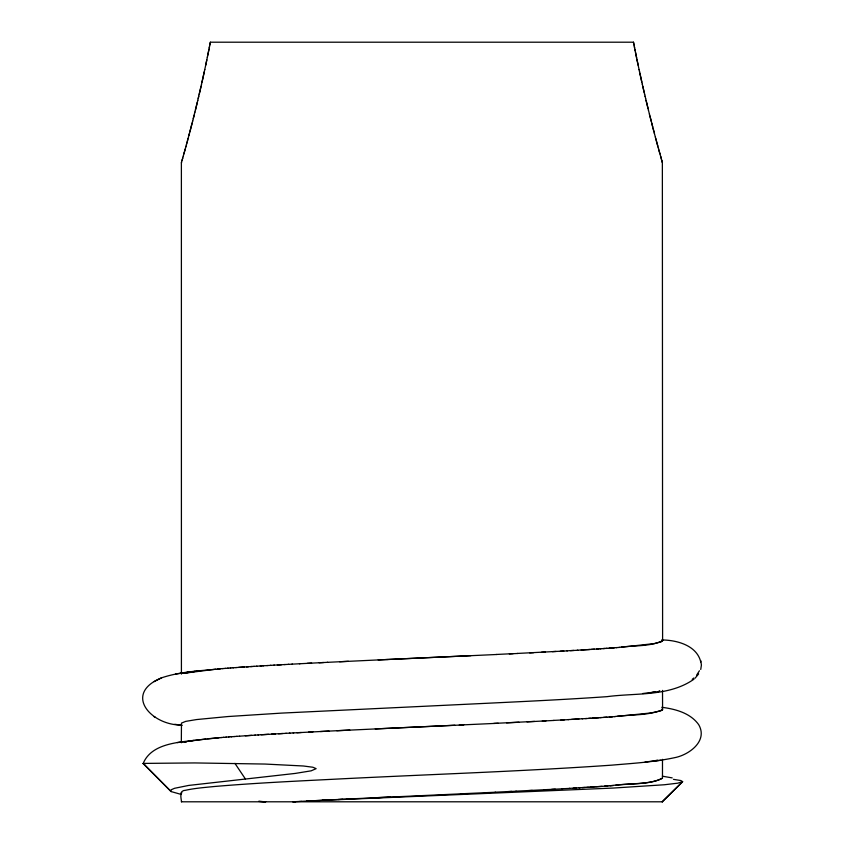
<?xml version="1.0" encoding="UTF-8"?>
<svg xmlns="http://www.w3.org/2000/svg" width="844" height="844" viewBox="0 0 844 844"><rect width="100%" height="100%" fill="white"/><g stroke="black" fill="none" stroke-linecap="round" stroke-linejoin="round"><path stroke-width="1.27" d="M618.947 647.401C633.2 645.238 649.595 646.937 662.603 640.754L662.361 162.47M615.498 785.353C630.637 782.789 649.057 785.12 662.477 778.168L662.487 759.336M614.622 716.577C630.384 714.404 647.886 715.923 662.582 709.73L662.519 690.392M181.323 742.752L181.471 723.097L185.754 721.367L196.568 719.563L228.07 716.535L281.337 713.117L487.927 703.231C527.637 701.311 567.358 699.444 607.026 696.659C636.165 692.776 668.954 696.764 693.99 679.177M662.582 709.73L662.15 708.928L662.382 709.931L660.588 710.933L650.998 712.948L617.238 716.377M181.555 801.8C180.848 797.242 179.234 790.311 185.522 790.269C194.985 788.201 204.67 787.484 214.292 786.513C255.162 783.021 296.149 781.143 337.115 779.065C428.699 774.391 520.389 771.5 611.879 765.139C632.8 763.335 653.921 762.1 674.472 757.712C688.957 755.011 708.2 741.032 698.705 724.679C690.36 712.958 675.337 709.023 661.78 707.293M700.742 669.461L701.406 665.061L700.773 660.662M209.797 45.112L210.367 42.2L633.475 42.2L636.661 58.13M210.367 42.2L207.772 55.25M209.228 48.024L209.512 46.568M208.932 49.469L207.339 57.381M207.476 56.696L205.693 65.262M206.822 59.882L204.712 69.83M204.786 69.514L201.494 84.4M204.332 71.624L202.011 82.121M201.537 84.2L197.654 100.869M201.072 86.267L199.184 94.422M198.203 98.558L198.751 96.227M197.76 100.404L194.901 112.168M197.296 102.377L195.397 110.163M194.352 114.351L194.922 112.073M194.447 113.972L193.265 118.666M193.972 115.86L192.569 121.399M192.717 120.829L189.837 131.959M192.168 122.971L188.444 137.213M188.95 135.283L189.478 133.32M187.938 139.102L188.497 136.992M187.442 140.937L188.064 138.616M186.809 143.29L187.22 141.771M187.642 140.209L186.408 144.767M186.018 146.212L186.492 144.461M185.585 147.763L186.028 146.149M184.73 150.854L185.258 148.966M185.163 149.325L185.627 147.605M184.551 151.53L183.243 156.203M184.33 152.321L184.899 150.274M183.887 153.903L184.214 152.732M182.515 158.809L182.758 157.965M183.285 156.066L182.293 159.579M182.104 160.276L182.378 159.305M181.523 162.312L182.135 160.149M181.386 162.765L181.418 674.124M181.376 162.829L181.597 162.048M662.224 640.153L662.603 640.754L661.411 641.767L654.332 643.582L621.458 647.2M181.418 794.489L171.11 791.566L143.142 763.577C150.939 744.281 176.079 742.498 193.856 740.388L218.934 737.761M699.423 670.78L696.574 675.221M695.023 678.27L698.642 673.945M692.207 679.357L693.789 678.017M220.537 668.786C200.83 670.853 180.584 671.465 161.679 677.785C123.277 693.357 150.148 724.395 180.12 725.049M161.679 677.785L154.041 681.646M171.11 791.566L143.311 763.43M184.245 742.235L186.83 741.591M659.058 690.919L659.765 690.719M184.308 742.235L186.957 741.591M185.659 673.027L194.816 671.413M185.754 673.027L215.821 669.186M657.708 760.096L655.777 760.497M187.801 741.391L193.856 740.388M187.948 741.391L205.936 738.964M655.429 691.732L651.874 692.333M653.541 760.898L644.943 762.111M650.524 692.534L642.664 693.546M175.541 674.018L197.886 671.012M180.996 673.259L192.052 671.813M177.208 742.604L183.116 741.844M143.427 763.409L194.753 762.934L265.027 764.052L303.365 765.993L312.881 767.238L316.152 768.652L311.141 770.836L295.189 773.431L188.708 785.426L174.592 788.285L171.163 789.773L170.699 791.134M653.71 761.119L660.863 760.265M651.04 692.565L658.615 691.711M207.55 738.774L221.35 737.561M217.71 668.997L222.995 668.585M220.906 737.561L223.829 737.35M222.542 668.596L225.517 668.385M225.053 668.395L228.112 668.184M616.373 647.601L619.485 647.422M223.375 737.361L226.371 737.15M616.922 647.622L609.062 648.15M225.907 737.16L228.988 736.949M227.637 668.184L230.771 667.973M614.284 647.823L605.981 648.435M228.513 736.96L231.667 736.749M615.16 716.598L609.189 716.978M230.285 667.984L233.493 667.773M231.182 736.759L234.294 736.559M612.48 716.799L603.502 717.389M610.106 785.753C625.837 783.369 650.608 785.068 662.477 778.168M613.388 785.574L604.473 786.154M233.007 667.783L236.278 667.572M233.925 736.559L236.974 736.358M235.782 667.583L252.24 666.496M602.985 648.582L605.043 648.435M607.068 648.298L600.126 648.836M236.721 736.358L239.58 736.158M606.92 717.2L595.062 718.012M607.87 785.975L595.537 786.756M238.62 667.382L244.496 666.982M239.707 736.168L251.649 735.356M600.168 717.611L601.287 717.537M602.099 786.376L589.829 787.188M246.49 666.865L248.379 666.739M596.624 649.015L598.776 648.867M600.896 648.73L590.895 649.437M245.34 735.789L255.342 735.135M599.04 717.685L591.939 718.212M594.44 649.152L587.698 649.648M594.44 717.991L585.536 718.613M594.44 786.83L586.622 787.389M250.615 666.581L254.213 666.37M253.759 666.38L256.956 666.18M589.924 649.447L581.147 650.049M588.574 718.371L590.557 718.244M256.629 666.211L261.556 665.905M587.16 649.616L577.264 650.228M254.814 735.145L258.57 734.934M258.042 734.945L268.571 734.322M582.244 718.824L586.58 718.497M582.223 787.6L585.356 787.41M588.437 787.22L579.047 787.79M260.226 665.979L263.539 665.779M262.811 665.832L267.442 665.557M261.323 734.744L275.503 733.921M575.513 719.225L578.91 719.025M582.529 718.74L568.054 719.605M580.028 787.79L569.225 788.37M266.904 665.578L270.861 665.357M270.333 665.367L274.332 665.146M570.396 650.629L573.857 650.429M577.781 650.249L566.883 650.829M571.546 719.394L574.986 719.193M573.213 788.201L576.642 787.99M273.804 665.167L281.432 664.745M277.338 664.966L285.05 664.544M567.39 650.861L517.245 653.446M271.483 734.143L282.634 733.52M568.561 719.626L553.601 720.407M562.125 788.771L569.732 788.401M284.533 664.566L288.722 664.344M552.366 651.631L556.069 651.431M560.205 651.262L563.824 651.062M278.52 733.742L286.274 733.32M285.747 733.341L289.946 733.109M560.922 720.006L564.509 719.805M293.332 801.768L292.752 801.8L295.685 801.642M562.61 788.802L515.884 791.187M288.205 664.365L292.435 664.144M291.918 664.165L299.989 663.732M289.439 733.141L293.68 732.909M293.163 732.94L301.255 732.508M542.291 721.008L546.1 720.808M554.065 720.438L527.015 721.852M293.955 801.737L300.063 801.41M543.568 789.784L547.366 789.583M551.586 789.404L555.31 789.203M299.483 663.764L311.615 663.131M307.216 663.363L323.59 662.529M541.437 652.275L545.277 652.064M296.94 732.74L312.934 731.906M534.537 721.409L493.729 723.424M299.852 801.42L301.297 801.346M301.055 801.357L314.253 800.671M306.667 801.061L342.801 799.257M319.106 662.751L327.651 662.318M529.673 652.876L533.63 652.676M308.524 732.128L329.012 731.094M320.456 731.526L349.806 730.081M322.25 800.27L330.373 799.869M313.008 800.745L613.103 788.064L664.302 784.762L677.732 783.179L682.627 781.639L680.834 780.552L673.47 779.35M528.355 790.617L532.321 790.417M327.208 662.35L348.393 661.316M339.615 661.749L387.185 659.502M496.536 654.459L513.163 653.646M509.354 653.889L517.583 653.478M336.84 730.725L454.884 725.239M506.59 722.854L518.944 722.253M338.222 799.49L351.22 798.857M495.133 792.199L511.791 791.398M507.972 791.63L516.222 791.229M470.878 655.661L378.186 659.934M496.799 654.49L386.963 659.533M459.263 725.038L498.203 723.266M346.62 799.089L390.107 797.042M372.373 797.886L465.202 793.645M460.718 793.814L495.386 792.231M375.274 728.91L463.746 724.88M181.344 801.8L662.519 801.8M661.939 639.952C676.909 640.09 696.806 645.396 700.773 661.949M258.633 801.367L265.723 801.8L258.897 801.389M144.873 763.799L143.142 763.577M174.803 724.289L182.22 725.334M662.361 776.195L672.204 777.894M153.882 716.556L155.254 717.263M181.745 792.97L181.323 792.358M662.202 640.153L662.519 640.754M234.938 763.377L245.34 778.885M662.245 162.048L662.403 162.618M661.707 160.149L662.318 162.312M661.918 160.909L662.076 161.447M661.327 158.809L661.738 160.276M660.915 157.332L661.464 159.305M661.084 157.965L658.942 150.274M660.557 156.066L660.831 157.047M659.628 152.732L659.955 153.903M659.512 152.321L658.584 148.966M658.214 147.605L658.679 149.325M658.257 147.763L656.885 142.731M657.824 146.212L655.777 138.616M656.199 140.209L656.621 141.771M655.334 136.992L655.904 139.102M655.398 137.213L654.364 133.32M654.459 133.668L649.395 113.972M654.005 131.959L653.098 128.478M652.76 127.201L651.673 122.971M651.273 121.399L649.869 115.86M649.49 114.351L648.392 109.942M648.445 110.163L645.607 98.421M647.97 108.232L646.082 100.404M645.09 96.227L645.639 98.558M644.531 93.884L645.132 96.427M644.658 94.422L642.305 84.2M644.183 92.397L642.769 86.267M642.347 84.4L639.509 71.624M641.83 82.121L639.974 73.745M639.056 69.514L639.657 72.289M639.13 69.83L636.956 59.565M638.148 65.262L635.479 52.339M634.91 49.469L635.194 50.925M634.329 46.568L634.614 48.024M634.044 45.112L633.475 42.2M682.585 781.734L662.213 801.8L682.585 781.734"/></g></svg>
